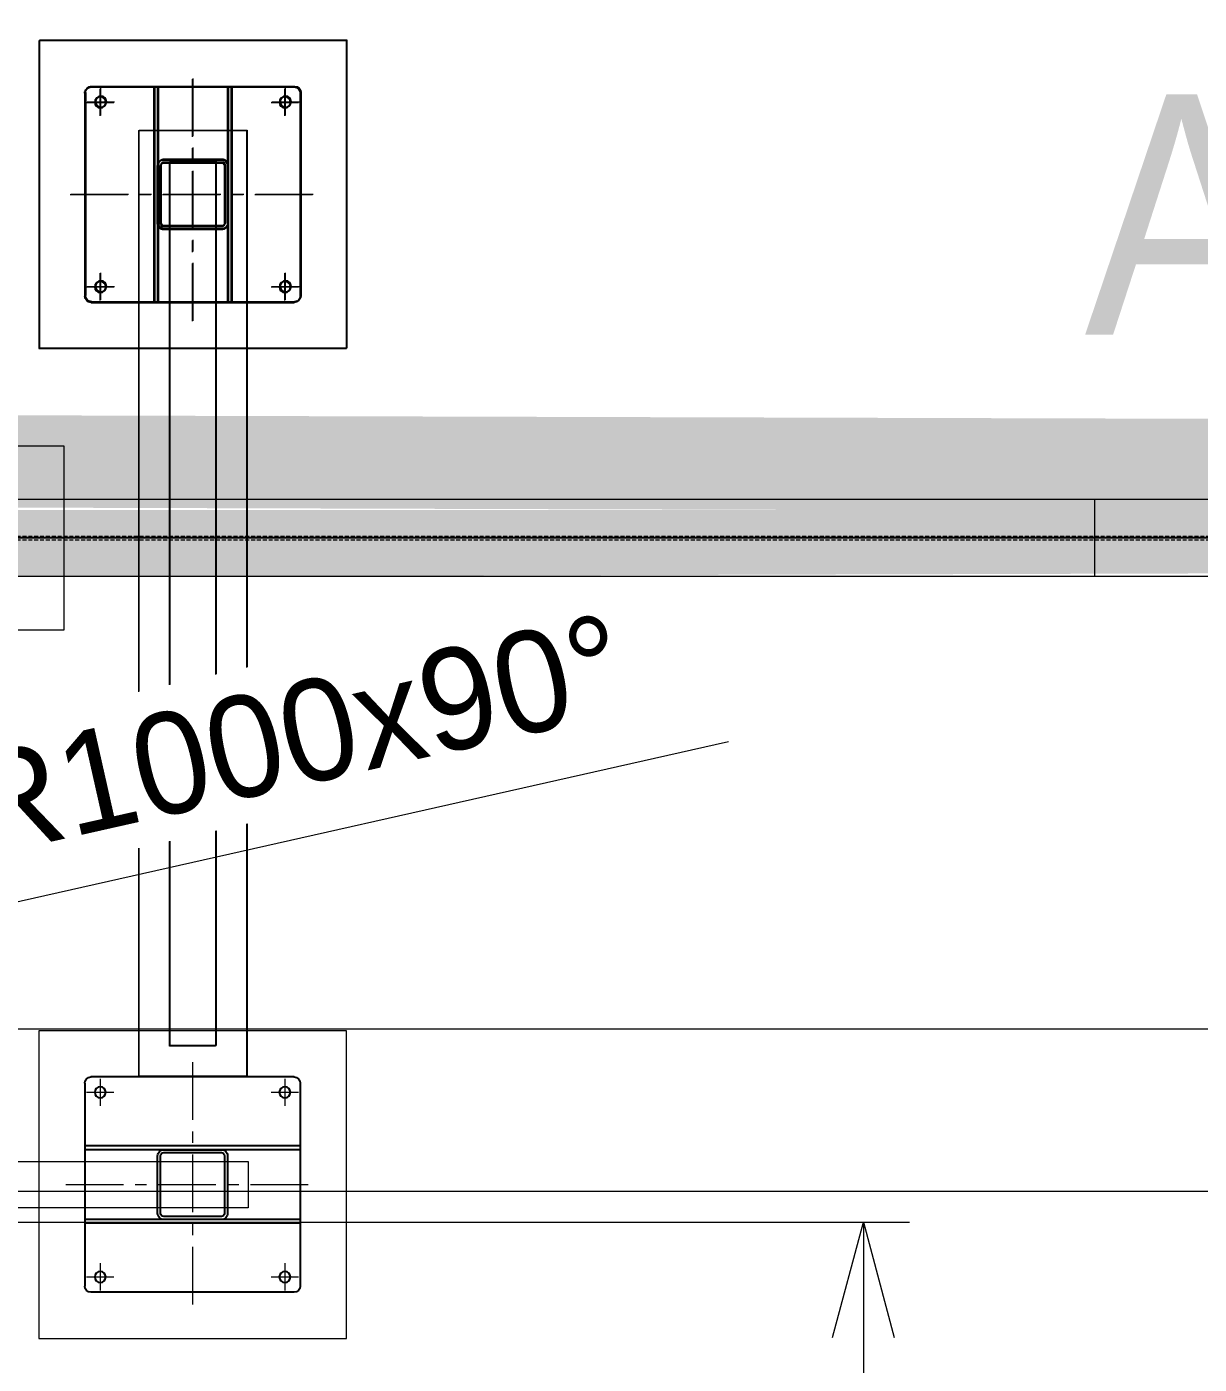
# Model space of a CAD drawing. Header units: inches. Extents: x 702888 to 852715, y 9845 to 271320.
# Drawn here: x 778422 to 780327, y 84667 to 86841 of the extents above; entities that cross this region are included whole.
import ezdxf

# ---------------------------------------------------------------- set-up
doc = ezdxf.new("R2010")
doc.units = ezdxf.units.IN
doc.header["$MEASUREMENT"] = 0
doc.header["$PDMODE"] = 34
for name, pattern in [('CENTER', [2, 1.25, -0.25, 0.25, -0.25]), ('CENTER2', [1.125, 0.75, -0.125, 0.125, -0.125]), ('HIDDEN', [9.525, 6.35, -3.175])]:
    doc.linetypes.add(name, pattern=pattern)
doc.layers.get('0').update_dxf_attribs({"lineweight": 5})
doc.layers.get('Defpoints').update_dxf_attribs({"lineweight": 5})
for name, color, linetype, lineweight in [('AIR PIPE', 120, 'Continuous', 5), ('Beam 200', 6, 'Continuous', 0), ('BEMASSUNG', 5, 'Continuous', 0), ('CABLE TRAY', 30, 'Continuous', 5), ('chain', 2, 'Continuous', 5), ('chain con', 52, 'Continuous', 5), ('cl', 6, 'CENTER', 5)]:
    doc.layers.add(name, color=color, linetype=linetype, lineweight=lineweight)
doc.layers.add('p5', color=2, linetype='Continuous')
doc.layers.add('PF2-6 m', color=200, linetype='Continuous')
doc.dimstyles.new('D1', dxfattribs={"dimscale": 66, "dimtxt": 2.5, "dimasz": 2.5, "dimexe": 1, "dimexo": 1, "dimgap": 1.25, "dimtad": 1, "dimdec": 0, "dimdsep": 46, "dimtxsty": 'Standard', "dimblk": 'OPEN30', "dimcen": 2.5, "dimclrd": 150, "dimclre": 150, "dimclrt": 140, "dimadec": 0, "dimazin": 0, "dimtfac": 1, "dimtdec": 0, "dimtmove": 0, "dimatfit": 3, "dimfxl": 1, "dimtfill": 1, "dimlwd": 13, "dimlwe": 13, "dimarcsym": 0})

# ---------------------------------------------------------------- blocks, each defined once
blk = doc.blocks.new('A$C67DF10EB')
blk.add_lwpolyline([(-44.2, -101), (-44.2, 399), (455.8, 399), (455.8, -101)], close=True)
at = {"layer": 'cl', "color": 1, "linetype": 'CENTER', "ltscale": 75}
for p, q in [((205.8, -50), (205.8, 347.9)), ((0, 149), (411.7, 149))]:
    blk.add_line(p, q, dxfattribs=at)
at = {"layer": 'cl', "color": 1, "linetype": 'CENTER', "ltscale": 100}
for p, q in [((55.8, 276.8), (55.8, 321.1)), ((355.8, 276.8), (355.8, 321.1)), ((33.7, 299), (78, 299)), ((333.7, 299), (378, 299)), ((55.8, -23.2), (55.8, 21.1)), ((355.8, -23.2), (355.8, 21.1)), ((33.7, -1), (78, -1)), ((333.7, -1), (378, -1))]:
    blk.add_line(p, q, dxfattribs=at)
at = {"layer": 'p5', "linetype": 'Continuous'}
for p, q in [((30.8, -16), (30.8, 314)), ((370.8, 324), (40.8, 324)), ((380.8, -16), (380.8, 314)), ((380.8, 211.7), (30.8, 211.7)), ((380.8, 205.7), (30.8, 205.7)), ((380.8, 92.2), (30.8, 92.2)), ((380.8, 86.2), (30.8, 86.2)), ((370.8, -26), (40.8, -26))]:
    blk.add_line(p, q, dxfattribs=at)
for points in [[(262.6, 102.2), (262.6, 195.7, 0.414214), (252.6, 205.7), (159.1, 205.7, 0.414214), (149.1, 195.7), (149.1, 102.2, 0.414214), (159.1, 92.2), (252.6, 92.2, 0.414214)], [(257.8, 102), (257.8, 195.9, 0.414214), (252.8, 200.9), (158.9, 200.9, 0.414214), (153.9, 195.9), (153.9, 102, 0.414214), (158.9, 97), (252.8, 97, 0.414214)]]:
    blk.add_lwpolyline(points, format="xyb", close=True, dxfattribs=at)
for centre in [(55.8, 299), (355.8, 299), (55.8, -1), (355.8, -1)]:
    blk.add_circle(centre, 9, dxfattribs=at)
for centre, start, end in [((40.8, 314), 90, 180), ((370.8, 314), 0, 90), ((40.8, -16), 180, 270), ((370.8, -16), 270, 0)]:
    blk.add_arc(centre, 10, start, end, dxfattribs=at)
blk = doc.blocks.new('_Open30')
at = {"color": 0, "linetype": 'ByBlock', "lineweight": -2}
for p, q in [((-1, 0.268), (0, 0)), ((0, 0), (-1, -0.268)), ((0, 0), (-1, 0))]:
    blk.add_line(p, q, dxfattribs=at)
blk = doc.blocks.new('*D155')
at = {"layer": 'chain', "color": 150, "lineweight": 13, "transparency": 16777216}
for p, q in [((775556.8, 84898.3), (779855.9, 84898.3)), ((779780.9, 84710.8), (779780.9, 80054.7)), ((775556.5, 79867.2), (779855.9, 79867.2))]:
    blk.add_line(p, q, dxfattribs=at)
at = {"layer": 'Defpoints', "color": 0, "transparency": 16777216}
for p in [(775481.8, 84898.3), (775481.5, 79867.2), (779780.9, 79867.2)]:
    blk.add_point(p, dxfattribs=at)
at = {"layer": 'chain', "color": 150, "lineweight": 13, "transparency": 16777216, "xscale": 187.5, "yscale": 187.5, "zscale": 187.5}
for p, rotation in [((779780.9, 84898.3), 90), ((779780.9, 79867.2), 270)]:
    blk.add_blockref('_Open30', p, dxfattribs=dict(at, rotation=rotation))
at = {"layer": 'chain', "color": 140, "transparency": 16777216, "insert": (779593.4, 82382.8), "char_height": 187.5, "attachment_point": 5, "rotation": 90, "bg_fill": 3, "box_fill_scale": 1.25, "bg_fill_color": 9, "bg_fill_true_color": 13158600, "bg_fill_transparency": 0}
blk.add_mtext('5031', dxfattribs=at)
blk = doc.blocks.new('T6YY6')
at = {"linetype": 'CENTER2', "ltscale": 80}
blk.add_line((706263.8, 77134.1), (706263.8, 83265.3), dxfattribs=at)
for p, q in [((706201.3, 77210.4), (706201.3, 83210.4)), ((706201.3, 83210.4), (706326.3, 83210.4)), ((706326.3, 77210.4), (706326.3, 83210.4)), ((706201.3, 77210.4), (706326.3, 77210.4))]:
    blk.add_line(p, q)
at = {"linetype": 'HIDDEN'}
for p, q in [((706261, 83210.4), (706261, 77210.4)), ((706266.7, 83210.4), (706266.7, 77210.4))]:
    blk.add_line(p, q, dxfattribs=at)
blk = doc.blocks.new('*D230')
at = {"layer": 'CABLE TRAY', "color": 150, "lineweight": 13, "transparency": 16777216}
for p, q in [((799353.4, 87739.6), (799353.4, 85145.6)), ((767892, 85917.1), (767892, 85145.6)), ((799188.4, 85211.6), (768057, 85211.6))]:
    blk.add_line(p, q, dxfattribs=at)
at = {"layer": 'Defpoints', "color": 0, "transparency": 16777216}
for p in [(799353.4, 87805.6), (767892, 85983.1), (767892, 85211.6)]:
    blk.add_point(p, dxfattribs=at)
at = {"layer": 'CABLE TRAY', "color": 150, "lineweight": 13, "transparency": 16777216, "xscale": 165, "yscale": 165, "zscale": 165, "rotation": 180}
blk.add_blockref('_Open30', (767892, 85211.6), dxfattribs=at)
at = {"layer": 'CABLE TRAY', "color": 150, "lineweight": 13, "transparency": 16777216, "xscale": 165, "yscale": 165, "zscale": 165}
blk.add_blockref('_Open30', (799353.4, 85211.6), dxfattribs=at)
at = {"layer": 'CABLE TRAY', "color": 140, "transparency": 16777216, "insert": (783622.7, 85376.6), "char_height": 165, "attachment_point": 5, "bg_fill": 3, "box_fill_scale": 1.25, "bg_fill_color": 9, "bg_fill_true_color": 13158600, "bg_fill_transparency": 0}
blk.add_mtext('31461', dxfattribs=at)
blk = doc.blocks.new('*D463')
at = {"color": 150, "lineweight": 13, "transparency": 16777216}
for p, q in [((779561.7, 85678.5), (777730.1, 85266)), ((776593.5, 85010), (777569.1, 85229.7))]:
    blk.add_line(p, q, dxfattribs=at)
at = {"layer": 'Defpoints', "color": 0, "transparency": 16777216}
for p in [(777569.1, 85229.7), (776593.5, 85010)]:
    blk.add_point(p, dxfattribs=at)
at = {"color": 150, "lineweight": 13, "transparency": 16777216, "xscale": 165, "yscale": 165, "zscale": 165, "rotation": 192.6914670717189}
blk.add_blockref('_Open30', (777569.1, 85229.7), dxfattribs=at)
at = {"color": 140, "transparency": 16777216, "insert": (778854.7, 85688.4), "char_height": 165, "attachment_point": 5, "rotation": 12.6915, "bg_fill": 3, "box_fill_scale": 1.25, "bg_fill_color": 9, "bg_fill_true_color": 13158600, "bg_fill_transparency": 0}
blk.add_mtext('R1000x90%%D', dxfattribs=at)
blk = doc.blocks.new('RT65Y6')
blk.add_line((777481.6, 80016.2), (763481.6, 80016.2))
blk.add_lwpolyline([(763481.6, 80166.2), (777481.6, 80166.2), (777481.6, 79866.2), (763481.6, 79866.2)], close=True)
blk = doc.blocks.new('*D550')
at = {"color": 150, "lineweight": 13, "transparency": 16777216}
for p, q in [((798245.2, 85824), (798245.2, 84881.8)), ((776593.5, 85713), (776593.5, 84881.8)), ((798080.2, 84947.8), (776758.5, 84947.8))]:
    blk.add_line(p, q, dxfattribs=at)
at = {"layer": 'Defpoints', "color": 0, "transparency": 16777216}
for p in [(798245.2, 85890), (776593.5, 85779), (776593.5, 84947.8)]:
    blk.add_point(p, dxfattribs=at)
at = {"color": 150, "lineweight": 13, "transparency": 16777216, "xscale": 165, "yscale": 165, "zscale": 165, "rotation": 180}
blk.add_blockref('_Open30', (776593.5, 84947.8), dxfattribs=at)
at = {"color": 150, "lineweight": 13, "transparency": 16777216, "xscale": 165, "yscale": 165, "zscale": 165}
blk.add_blockref('_Open30', (798245.2, 84947.8), dxfattribs=at)
at = {"color": 140, "transparency": 16777216, "insert": (787419.4, 85112.8), "char_height": 165, "attachment_point": 5, "bg_fill": 3, "box_fill_scale": 1.25, "bg_fill_color": 9, "bg_fill_true_color": 13158600, "bg_fill_transparency": 0}
blk.add_mtext('21652', dxfattribs=at)

msp = doc.modelspace()

# ---------------------------------------------------------------- linework, layer by layer
at = {"color": 161}
for points in [[(778603.435, 85134.162), (778603.435, 86672.019), (778778.435, 86672.019), (778778.435, 85134.162)], [(778604.435, 85135.162), (778604.435, 86673.019), (778779.435, 86673.019), (778779.435, 85135.162)], [(778653.435, 85184.162), (778653.435, 86622.019), (778728.435, 86622.019), (778728.435, 85184.162)], [(778654.435, 85185.162), (778654.435, 86623.019), (778729.435, 86623.019), (778729.435, 85185.162)], [(776231.185, 84996.663), (778781.185, 84996.663), (778781.185, 84921.663), (776231.185, 84921.663)]]:
    msp.add_lwpolyline(points, close=True, dxfattribs=at)

# ---------------------------------------------------------------- block references
at = {"color": 1, "xscale": -1}
for p, rotation in [((778541.966, 86362.182), 270), ((778542.966, 86363.182), 270), ((778485.099, 85108.132), 180)]:
    msp.add_blockref('A$C67DF10EB', p, dxfattribs=dict(at, rotation=rotation))
at = {"layer": 'Beam 200', "rotation": 90}
for p in [(857367.343, -620253.818), (863367.343, -620253.818)]:
    msp.add_blockref('T6YY6', p, dxfattribs=at)

# ---------------------------------------------------------------- texts
at = {"color": 140, "width": 0.9}
msp.add_text('AS17', height=390.5237, dxfattribs=at).set_placement((780140.308, 86340.593))

# ---------------------------------------------------------------- next in the draw order: dimensions: what is measured, and where the dimension line sits
at = {"layer": 'CABLE TRAY'}
dim = msp.add_linear_dim(base=(767892.047, 85211.607), p1=(799353.405, 87805.605), p2=(767892.047, 85983.055), dimstyle='D1', dxfattribs=at)
dim.commit()
dim.dimension.update_dxf_attribs({"geometry": '*D230', "text_midpoint": (783622.726, 85376.607)})
at = {"layer": 'chain', "color": 1}
dim = msp.add_linear_dim(base=(779780.929, 79867.215), p1=(775481.822, 84898.29), p2=(775481.493, 79867.215), angle=90, dimstyle='D1', override={"dimscale": 75}, dxfattribs=at)
dim.commit()
dim.dimension.update_dxf_attribs({"geometry": '*D155', "text_midpoint": (779593.429, 82382.753)})

# ---------------------------------------------------------------- next in the draw order: linework, layer by layer
at = {"layer": 'AIR PIPE', "const_width": 75}
msp.add_lwpolyline([(809419.463, 86072.513), (765418.918, 85947.513), (765418.918, 78656.412)], dxfattribs=at)
at = {"layer": 'CABLE TRAY', "const_width": 150}
msp.add_lwpolyline([(799515.796, 86072.513), (765401.861, 86172.513)], dxfattribs=at)
at = {"layer": 'chain con', "color": 51, "true_color": 0xf7f281}
msp.add_lwpolyline([(798245.24, 86010.013, 92.306, 92.306, 0), (766481.493, 86008.645, 92.306, 92.306, 0.38429449), (765481.493, 85010.013, 92.306, 92.306, 0), (765481.493, 79704.635, 92.306, 92.306, -0.93903903), (763374.513, 79647.862, 92.306, 92.306, 0), (763374.513, 82740.979, 92.306, 92.306, -0.3858331), (764415.961, 83740.979, 92.306, 92.306, 0), (771103.859, 83740.979, 92.306, 92.306, -1.05162834), (771103.747, 81741.52, 92.306, 92.306, 0), (769441.544, 81741.52, 92.306, 92.306, 1), (769441.544, 79741.52, 92.306, 92.306, 0), (776584.138, 79736.321, 92.306, 92.306, 0.41299066), (777593.545, 80741.52, 92.306, 92.306, 0), (777593.545, 84911.597, 92.306, 92.306, 0.95780741), (775481.822, 84898.29, 92.306, 92.306, 0), (775481.822, 79592.912, 92.306, 92.306, -0.41504176), (774481.822, 78593, 92.306, 92.306, 0), (750590.002, 78592.912, 60, 60, -0.41420955)], format="xyseb", dxfattribs=at)
at = {"layer": 'PF2-6 m', "ltscale": 20}
msp.add_line((798245.24, 86010.013), (766481.493, 86010.013), dxfattribs=at)

# ---------------------------------------------------------------- next in the draw order: leaders
at = {"annotation_type": 0, "has_hookline": 1, "hookline_direction": 0, "text_width": 2687.143}
msp.add_leader([(776297.861, 86086.513), (777521.968, 87129.693), (777524.468, 87129.693)], dimstyle='D1', override={"dimgap": 1.25, "dimtad": 1}, dxfattribs=at)

# ---------------------------------------------------------------- next in the draw order: dimensions: what is measured, and where the dimension line sits
dim = msp.add_radius_dim(center=(776593.545, 85010.013), mpoint=(777569.112, 85229.714), text='<>x90%%D', dimstyle='D1')
dim.commit()
dim.dimension.update_dxf_attribs({"geometry": '*D463', "text_midpoint": (778890.995, 85527.406), "dimtype": 164})

# ---------------------------------------------------------------- next in the draw order: block references
at = {"layer": 'BEMASSUNG'}
msp.add_blockref('RT65Y6', (1000.199, 5993.801), dxfattribs=at)

# ---------------------------------------------------------------- next in the draw order: dimensions: what is measured, and where the dimension line sits
dim = msp.add_linear_dim(base=(776593.545, 84947.83), p1=(798245.24, 85890.013), p2=(776593.545, 85779.013), dimstyle='D1')
dim.commit()
dim.dimension.update_dxf_attribs({"geometry": '*D550', "text_midpoint": (787419.393, 85112.83)})

doc.saveas('drawing.dxf')
